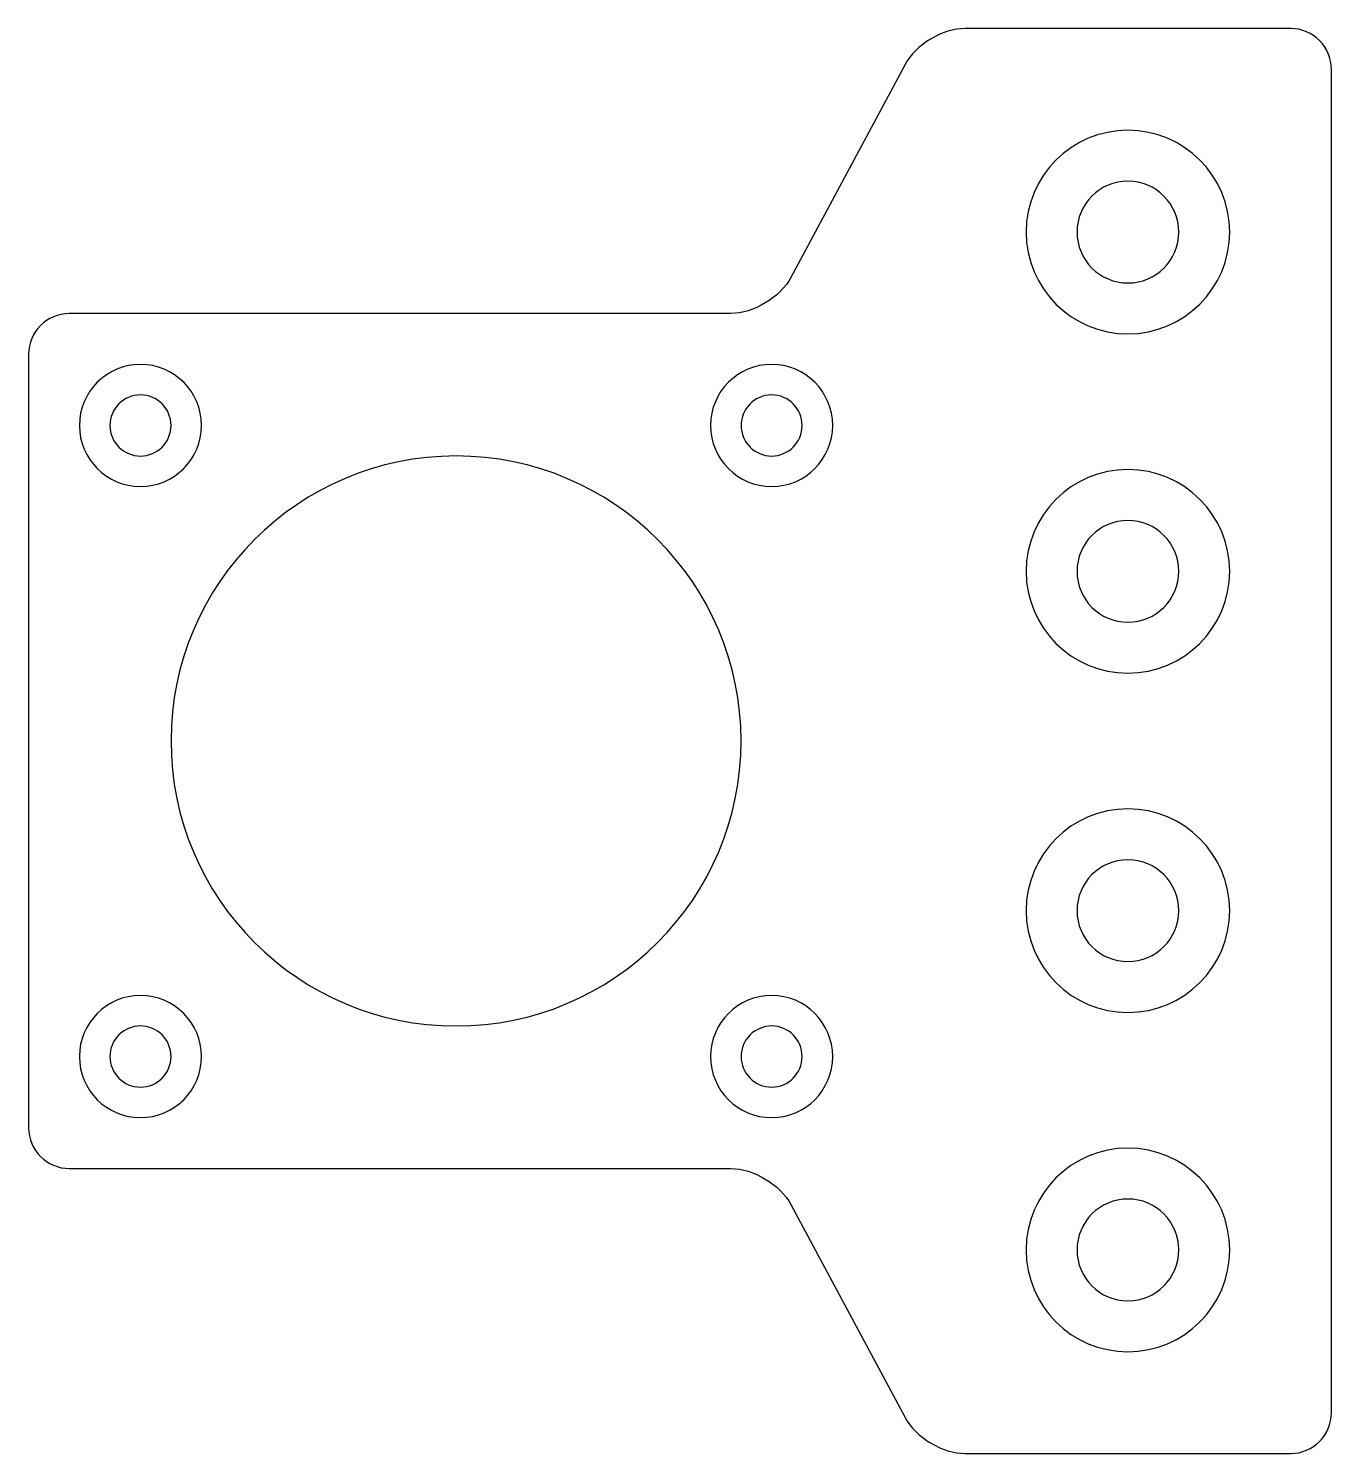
# Model space of a CAD drawing. Extents: x 0 to 64, y 0 to 70.
import ezdxf

# ---------------------------------------------------------------- set-up
doc = ezdxf.new("R2010")
doc.units = 0
doc.layers.add('LAYER_1', color=7, linetype='CONTINUOUS')

msp = doc.modelspace()

# ---------------------------------------------------------------- linework, layer by layer
at = {"layer": 'LAYER_1', "color": 250}
for points, knots in [([(0, 53.999), (0, 55.099), (0.9, 55.999), (2, 55.999), (2, 55.999), (34.5, 55.999), (34.5, 55.999), (35.6, 55.999), (36.925, 56.793), (37.445, 57.762), (37.445, 57.762), (43.055, 68.237), (43.055, 68.237), (43.575, 69.206), (44.9, 70), (46, 70), (46, 70), (62, 70), (62, 70), (63.1, 70), (64, 69.1), (64, 68), (64, 68), (64, 2), (64, 2), (64, 0.9), (63.1, 0), (62, 0), (62, 0), (46, 0), (46, 0), (44.9, 0), (43.575, 0.793), (43.055, 1.763), (43.055, 1.763), (37.445, 12.237), (37.445, 12.237), (36.925, 13.206), (35.6, 14), (34.5, 14), (34.5, 14), (2, 14), (2, 14), (0.9, 14), (0, 14.9), (0, 16), (0, 16), (0, 53.999), (0, 53.999)], [0, 0, 0, 0, 1, 1, 1, 2, 2, 2, 3, 3, 3, 4, 4, 4, 5, 5, 5, 6, 6, 6, 7, 7, 7, 8, 8, 8, 9, 9, 9, 10, 10, 10, 11, 11, 11, 12, 12, 12, 13, 13, 13, 14, 14, 14, 15, 15, 15, 16, 16, 16, 16]), ([(59, 60), (59, 57.239), (56.762, 54.999), (54, 54.999), (51.239, 54.999), (49, 57.239), (49, 60), (49, 62.761), (51.239, 65), (54, 65), (56.762, 65), (59, 62.761), (59, 60)], [0, 0, 0, 0, 1, 1, 1, 2, 2, 2, 3, 3, 3, 4, 4, 4, 4]), ([(56.5, 60), (56.5, 58.619), (55.381, 57.499), (54, 57.499), (52.62, 57.499), (51.5, 58.619), (51.5, 60), (51.5, 61.381), (52.62, 62.5), (54, 62.5), (55.381, 62.5), (56.5, 61.381), (56.5, 60)], [0, 0, 0, 0, 1, 1, 1, 2, 2, 2, 3, 3, 3, 4, 4, 4, 4]), ([(8.5, 50.5), (8.5, 48.843), (7.157, 47.499), (5.5, 47.499), (3.844, 47.499), (2.5, 48.843), (2.5, 50.5), (2.5, 52.156), (3.844, 53.5), (5.5, 53.5), (7.157, 53.5), (8.5, 52.156), (8.5, 50.5)], [0, 0, 0, 0, 1, 1, 1, 2, 2, 2, 3, 3, 3, 4, 4, 4, 4]), ([(39.5, 50.5), (39.5, 48.843), (38.157, 47.499), (36.5, 47.499), (34.844, 47.499), (33.5, 48.843), (33.5, 50.5), (33.5, 52.156), (34.844, 53.5), (36.5, 53.5), (38.157, 53.5), (39.5, 52.156), (39.5, 50.5)], [0, 0, 0, 0, 1, 1, 1, 2, 2, 2, 3, 3, 3, 4, 4, 4, 4]), ([(7, 50.499), (7, 49.671), (6.329, 48.999), (5.5, 48.999), (4.672, 48.999), (4, 49.671), (4, 50.499), (4, 51.328), (4.672, 51.999), (5.5, 51.999), (6.329, 51.999), (7, 51.328), (7, 50.499)], [0, 0, 0, 0, 1, 1, 1, 2, 2, 2, 3, 3, 3, 4, 4, 4, 4]), ([(38, 50.499), (38, 49.671), (37.329, 48.999), (36.5, 48.999), (35.672, 48.999), (35, 49.671), (35, 50.499), (35, 51.328), (35.672, 51.999), (36.5, 51.999), (37.329, 51.999), (38, 51.328), (38, 50.499)], [0, 0, 0, 0, 1, 1, 1, 2, 2, 2, 3, 3, 3, 4, 4, 4, 4]), ([(35, 35), (35, 27.268), (28.732, 21), (21, 21), (13.268, 21), (7, 27.268), (7, 35), (7, 42.732), (13.268, 49), (21, 49), (28.732, 49), (35, 42.732), (35, 35)], [0, 0, 0, 0, 1, 1, 1, 2, 2, 2, 3, 3, 3, 4, 4, 4, 4]), ([(59, 43.333), (59, 40.572), (56.762, 38.332), (54, 38.332), (51.239, 38.332), (49, 40.572), (49, 43.333), (49, 46.095), (51.239, 48.334), (54, 48.334), (56.762, 48.334), (59, 46.095), (59, 43.333)], [0, 0, 0, 0, 1, 1, 1, 2, 2, 2, 3, 3, 3, 4, 4, 4, 4]), ([(56.5, 43.333), (56.5, 41.952), (55.381, 40.833), (54, 40.833), (52.62, 40.833), (51.5, 41.952), (51.5, 43.333), (51.5, 44.714), (52.62, 45.833), (54, 45.833), (55.381, 45.833), (56.5, 44.714), (56.5, 43.333)], [0, 0, 0, 0, 1, 1, 1, 2, 2, 2, 3, 3, 3, 4, 4, 4, 4]), ([(59, 26.666), (59, 23.906), (56.762, 21.666), (54, 21.666), (51.239, 21.666), (49, 23.906), (49, 26.666), (49, 29.428), (51.239, 31.667), (54, 31.667), (56.762, 31.667), (59, 29.428), (59, 26.666)], [0, 0, 0, 0, 1, 1, 1, 2, 2, 2, 3, 3, 3, 4, 4, 4, 4]), ([(56.5, 26.666), (56.5, 25.286), (55.381, 24.166), (54, 24.166), (52.62, 24.166), (51.5, 25.286), (51.5, 26.666), (51.5, 28.047), (52.62, 29.167), (54, 29.167), (55.381, 29.167), (56.5, 28.047), (56.5, 26.666)], [0, 0, 0, 0, 1, 1, 1, 2, 2, 2, 3, 3, 3, 4, 4, 4, 4]), ([(8.5, 19.5), (8.5, 17.843), (7.157, 16.499), (5.5, 16.499), (3.844, 16.499), (2.5, 17.843), (2.5, 19.5), (2.5, 21.157), (3.844, 22.5), (5.5, 22.5), (7.157, 22.5), (8.5, 21.157), (8.5, 19.5)], [0, 0, 0, 0, 1, 1, 1, 2, 2, 2, 3, 3, 3, 4, 4, 4, 4]), ([(39.5, 19.5), (39.5, 17.843), (38.157, 16.499), (36.5, 16.499), (34.844, 16.499), (33.5, 17.843), (33.5, 19.5), (33.5, 21.157), (34.844, 22.5), (36.5, 22.5), (38.157, 22.5), (39.5, 21.157), (39.5, 19.5)], [0, 0, 0, 0, 1, 1, 1, 2, 2, 2, 3, 3, 3, 4, 4, 4, 4]), ([(7, 19.5), (7, 18.671), (6.329, 18), (5.5, 18), (4.672, 18), (4, 18.671), (4, 19.5), (4, 20.328), (4.672, 21), (5.5, 21), (6.329, 21), (7, 20.328), (7, 19.5)], [0, 0, 0, 0, 1, 1, 1, 2, 2, 2, 3, 3, 3, 4, 4, 4, 4]), ([(38, 19.5), (38, 18.671), (37.329, 18), (36.5, 18), (35.672, 18), (35, 18.671), (35, 19.5), (35, 20.328), (35.672, 21), (36.5, 21), (37.329, 21), (38, 20.328), (38, 19.5)], [0, 0, 0, 0, 1, 1, 1, 2, 2, 2, 3, 3, 3, 4, 4, 4, 4]), ([(59, 10), (59, 7.239), (56.762, 4.999), (54, 4.999), (51.239, 4.999), (49, 7.239), (49, 10), (49, 12.761), (51.239, 15.001), (54, 15.001), (56.762, 15.001), (59, 12.761), (59, 10)], [0, 0, 0, 0, 1, 1, 1, 2, 2, 2, 3, 3, 3, 4, 4, 4, 4]), ([(56.5, 10), (56.5, 8.619), (55.381, 7.499), (54, 7.499), (52.62, 7.499), (51.5, 8.619), (51.5, 10), (51.5, 11.381), (52.62, 12.5), (54, 12.5), (55.381, 12.5), (56.5, 11.381), (56.5, 10)], [0, 0, 0, 0, 1, 1, 1, 2, 2, 2, 3, 3, 3, 4, 4, 4, 4])]:
    msp.add_open_spline(points, degree=3, knots=knots, dxfattribs=at)

doc.saveas('drawing.dxf')
